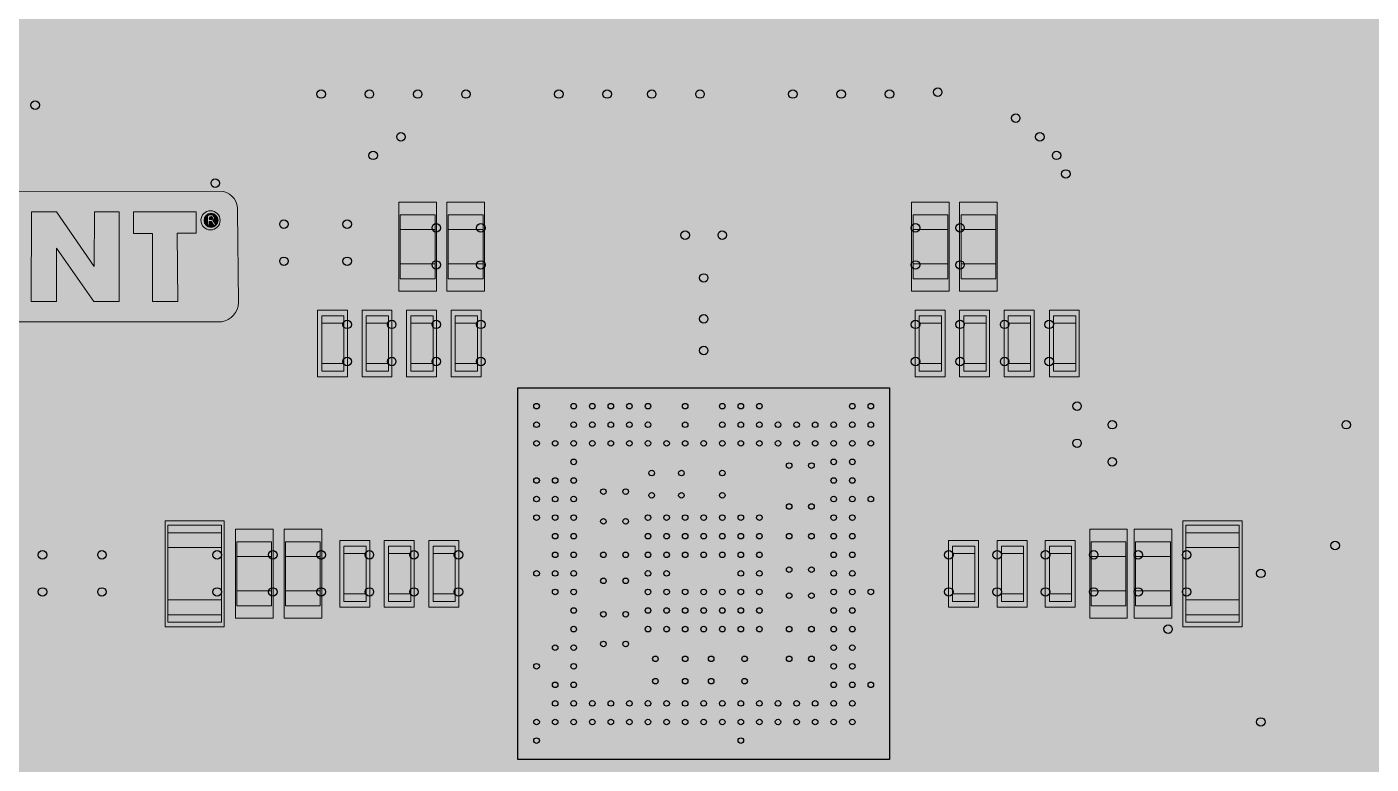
# Model space of a CAD drawing. Header units: metres. Extents: x 18 to 154, y 17 to 109.
# Drawn here: x 68.18 to 104.37, y 62.27 to 82.11 of the extents above; entities that cross this region are included whole.
import ezdxf

# ---------------------------------------------------------------- set-up
doc = ezdxf.new("R2010")
doc.units = ezdxf.units.M
doc.layers.add('7-SEG', color=253, linetype='Continuous', lineweight=0)
doc.layers.add('CAPACITOR', color=43, linetype='Continuous', lineweight=0)
for name, color, linetype, lineweight, true_color in [('ANNOTATION', 7, 'Continuous', 30, 0xffffff), ('ANNOTATION OUTLINE', 7, 'Continuous', 0, 0xffffff), ('METAL', 7, 'Continuous', 0, 0xc1c6c8)]:
    doc.layers.add(name, color=color, linetype=linetype, lineweight=lineweight, true_color=true_color)
doc.layers.add('PCB', color=7, linetype='Continuous', true_color=0x1d428a)
doc.layers.add('Switches', color=250, linetype='Continuous')
doc.layers.add('ViaHoleLayer', color=16, linetype='Continuous')
picture_1 = doc.add_image_def('image1.jpg', size_in_pixel=(1023, 701))

# ---------------------------------------------------------------- blocks, each defined once
blk = doc.blocks.new('DIGILENT LOGO')
at = {"layer": 'ANNOTATION OUTLINE'}
h = blk.add_hatch(color=256, dxfattribs=at)
h.dxf.hatch_style = 1
edge = h.paths.add_edge_path()
edge.add_arc((2.267000933304683, 1.642024280513947), 1.651442177514019, 184.9703482785844, 238.278131170927, ccw=False)
edge.add_line((0.6217687241131244, 1.498943032577998), (4.64803657120143, 8.455433788869286))
edge.add_arc((5.332796668138267, 4.687475847852443), 3.829674063889619, 80.07840383694293, 100.30008958098819, ccw=False)
edge.add_line((5.992651039508125, 8.45987503725604), (10.00169257693494, 1.424108724312816))
edge.add_arc((8.447917704535492, 1.571454786723318), 1.560745724391961, 301.25958799399035, 354.5827826634615, ccw=False)
edge.add_line((9.257814122324149, 0.2372902508954127), (1.398678659201387, 0.2372902508954127))
edge = h.paths.add_edge_path(flags=16)
edge.add_line((5.342020007430165, 5.597058199273945), (4.838152403476784, 6.461863854749367))
edge.add_line((4.838152403476784, 6.461863854749367), (1.44144247503084, 0.6808796062847478))
edge.add_line((1.44144247503084, 0.6808796062847478), (1.352248856140328, 0.6252176600733321))
edge.add_arc((2.267000933304688, 1.642024280513949), 1.367723314873436, 188.5631271788073, 228.0244292674331, ccw=False)
edge.add_line((0.9145244370716057, 1.438371651791741), (4.747526241721175, 8.060941891915078))
edge.add_line((4.747526241721175, 8.060941891915078), (4.885356094392705, 8.040853455219803))
edge.add_line((4.885356094392705, 8.040853455219803), (8.056940836326817, 2.389430992323469))
edge.add_line((8.056940836326817, 2.389430992323469), (7.201786272013813, 2.396682905961953))
edge.add_line((7.201786272013813, 2.396682905961953), (5.342020007430165, 5.597058199273945))
edge = h.paths.add_edge_path(flags=16)
edge.add_arc((5.332796668138212, 4.687475847852458), 3.545955201249019, 82.20369358182529, 93.07570517608269, ccw=False)
edge.add_line((5.813811531475125, 8.200654321900416), (9.600812341869755, 1.538991219759211))
edge.add_line((9.600812341869755, 1.538991219759211), (3.268843561409547, 1.538991219759211))
edge.add_line((3.268843561409547, 1.538991219759211), (3.132579555556617, 1.647906892527899))
edge.add_line((3.132579555556617, 1.647906892527899), (3.553890606902655, 2.265883723590932))
edge.add_line((3.553890606902655, 2.265883723590932), (7.286931957707012, 2.250160112203446))
edge.add_line((7.286931957707012, 2.250160112203446), (8.202020131317227, 2.250160112203446))
edge.add_line((8.202020131317227, 2.250160112203446), (8.253859886411306, 2.399634838471115))
edge.add_line((8.253859886411306, 2.399634838471115), (5.037925393769342, 8.040853455219803))
edge.add_line((5.037925393769342, 8.040853455219803), (5.14253700940818, 8.228323140736592))
edge = h.paths.add_edge_path(flags=16)
edge.add_line((5.203182730678492, 5.362086293674437), (2.969541759798972, 1.581812813581223))
edge.add_line((2.969541759798972, 1.581812813581223), (2.960341650715804, 1.365930133898914))
edge.add_line((2.960341650715804, 1.365930133898914), (9.708297497580418, 1.365930133898914))
edge.add_arc((8.447917704535485, 1.571454786723324), 1.277026861751382, 304.6569725447434, 350.7385409052803, ccw=False)
edge.add_line((9.174114298659028, 0.5210091135360102), (1.684007622735976, 0.5210091135360102))
edge.add_line((1.684007622735976, 0.5210091135360102), (1.616628650397274, 0.6337332692089603))
edge.add_line((1.616628650397274, 0.6337332692089603), (4.817938994203701, 6.192452768489602))
edge.add_line((4.817938994203701, 6.192452768489602), (5.195262086586467, 5.673835522910395))
edge.add_line((5.195262086586467, 5.673835522910395), (5.203182730678492, 5.362086293674437))
h = blk.add_hatch(color=256, dxfattribs=at)
h.dxf.hatch_style = 1
edge = h.paths.add_edge_path()
edge.add_line((0.8884056033984464, 1.959631952560329), (0.5363508533692993, 1.959660399737686))
edge.add_arc((0.6018794999384031, 2.657022792853669), 0.7004343729812446, 188.2681269250594, 264.6318833641329, ccw=False)
edge.add_line((-0.0912745160611621, 2.556296326831557), (-0.0912745160611621, 6.650816291260639))
edge.add_arc((0.6461086070718218, 6.551516904873322), 0.744039137692535, 100.66381394340112, 172.3304274044686, ccw=False)
edge.add_line((0.508427145463088, 7.282706383426955), (3.969287067845656, 7.282706383426955))
edge.add_line((3.969287067845656, 7.282706383426955), (0.8884056033984464, 1.959631952560329))
h = blk.add_hatch(color=256, dxfattribs=at)
h.dxf.hatch_style = 1
edge = h.paths.add_edge_path()
edge.add_line((6.663412093790981, 7.282706383426955), (36.09107123347087, 7.296375955830513))
edge.add_arc((35.9017484872202, 6.545066760250647), 0.774795850279777, -4.114547766048986, 75.85647072811992, ccw=False)
edge.add_line((36.67454737644368, 6.489474616689677), (36.70674987644804, 2.745768867785728))
edge.add_arc((35.90265496484452, 2.754607236912068), 0.8041434844824017, 278.316603294588, 359.37024740630227, ccw=False)
edge.add_line((36.01896864411253, 1.958920193124982), (9.696952297369947, 1.958920193124982))
edge.add_line((9.696952297369947, 1.958920193124982), (6.663412093790981, 7.282706383426955))
edge = h.paths.add_edge_path(flags=16)
edge.add_line((9.96394622534001, 6.45614195210419), (9.96394622534001, 2.792413191008109))
edge.add_line((9.96394622534001, 2.792413191008109), (11.53472893253968, 2.792413191008109))
edge.add_arc((11.47943940622384, 4.496372209466908), 1.704855791058969, 271.858463387318, 352.5915953903518)
edge.add_line((13.17006350257964, 4.276546293959996), (13.17006350257964, 4.814275493374907))
edge.add_arc((11.49498033406834, 4.773301544136489), 1.67558422227772, 1.401223742902573, 95.27029942693238)
edge.add_line((11.34107051973422, 6.441802144974758), (9.96394622534001, 6.45614195210419))
h.paths.add_polyline_path([(14.02165045301388, 6.459150266352253), (15.03591623174646, 6.459150266352253), (15.03591623174646, 2.782958596767912), (13.99975941832406, 2.782958596767912)], flags=16)
edge = h.paths.add_edge_path(flags=16)
edge.add_line((17.67017082681139, 4.906205838071969), (19.5693670672091, 4.906205838071969))
edge.add_line((19.5693670672091, 4.906205838071969), (19.5693670672091, 4.503789724077933))
edge.add_arc((17.95486549893603, 4.353728578690131), 1.621460348362334, -90.69600125188072, 5.31014601468388, ccw=False)
edge.add_arc((17.66578349413194, 4.514061951704431), 1.801924321278994, 205.2461123456324, 278.59789058328295, ccw=False)
edge.add_arc((17.90650918447243, 4.615168756168027), 2.062810198498704, 151.279755873664, 204.9344190527549, ccw=False)
edge.add_arc((17.62393697871708, 4.76609999088842), 1.742476896678172, 96.75900342590393, 151.1672262827484, ccw=False)
edge.add_arc((17.74133722953952, 4.580482600521963), 1.942932601233001, 34.54278003722311, 99.55388256113469, ccw=False)
edge.add_line((19.34173673971293, 5.682166993064016), (18.48449274599591, 5.279750879069979))
edge.add_arc((17.72798961542866, 4.849588704615157), 0.8702508160810597, 29.62338976938962, 116.2505175753016)
edge.add_arc((17.73956010033229, 4.826126616543975), 0.8964108179458372, 116.2505175753014, 159.0123877482521)
edge.add_arc((18.37999613395799, 4.580445113358995), 1.58235375593226, 159.0123877482521, 196.7437643077882)
edge.add_arc((17.74035888869702, 4.388012070137629), 0.9143969596883147, 196.7437643077882, 265.8766782238159)
edge.add_arc((17.74036550981787, 4.388103915296448), 0.9144890431962845, 265.8766782238157, 345.7148515751869)
edge.add_line((18.62657829866009, 4.16245573112792), (17.66987568900652, 4.157721273149605))
edge.add_line((17.66987568900652, 4.157721273149605), (17.67017082681139, 4.906205838071969))
h.paths.add_polyline_path([(20.40099620618196, 6.459150266352253), (21.41526198491454, 6.459150266352253), (21.41526198491454, 2.782958596767912), (20.37910517149214, 2.782958596767912)], flags=16)
h.paths.add_polyline_path([(22.36385748386272, 6.459150266352253), (23.3781232625953, 6.459150266352253), (23.3781232625953, 3.655197868088749), (24.58246202405473, 3.655197868088749), (24.58293791611334, 2.782958596767912), (22.3419664491729, 2.782958596767912)], flags=16)
h.paths.add_polyline_path([(25.17434323982309, 6.459150266352253), (26.18860901855567, 6.459150266352253), (27.42528866999498, 6.459150266352253), (27.42528866999498, 5.647125521562884), (26.1789909152609, 5.647125521562884), (26.17687128920818, 5.002234455023086), (27.3446468542935, 5.002234455023086), (27.3446468542935, 4.24009074139417), (26.18860901855567, 4.225434348951694), (26.18860901855567, 3.609856821071503), (27.39596411662308, 3.609856821071503), (27.40329596103732, 2.782958596767912), (25.15245220513327, 2.782958596767912)], flags=16)
h.paths.add_polyline_path([(30.78790523948612, 2.782958596767912), (29.24826310105038, 4.965581413523978), (29.24826310105038, 2.782958596767912), (28.21210628762799, 2.782958596767912), (28.2339973223178, 6.459150266352253), (29.24826310105038, 6.459150266352253), (30.79643407899866, 4.215218387658354), (30.80979627417594, 6.459150266352253), (31.82406205290852, 6.459150266352253), (31.82406205290852, 2.782958596767912)], flags=16)
h.paths.add_polyline_path([(33.21201324466904, 6.459150266352253), (34.22627902340162, 6.459150266352253), (34.9697226808679, 6.459150266352253), (34.9697226808679, 5.585608472600825), (34.19169565096206, 5.585608472600825), (34.22627902340162, 2.782958596767912), (33.19012220997922, 2.782958596767912), (33.19012220997922, 5.578507916295052), (32.41425575826167, 5.578507916295052), (32.41425575826167, 6.455299985926558)], flags=16)
edge = h.paths.add_edge_path(flags=16)
edge.add_arc((35.56514555029378, 6.110997628779955), 0.3917468687555766, 0, 360)
h = blk.add_hatch(color=256, dxfattribs=at)
h.dxf.hatch_style = 1
edge = h.paths.add_edge_path()
edge.add_arc((35.58429985261193, 6.110997628779955), 0.2875354989717726, 0, 360)
h.paths.add_polyline_path([(35.43894236552785, 5.893873622059459), (35.43517618119574, 6.291071354810924), (35.49543795479656, 6.332485236397929), (35.59336439600463, 6.332485236397929), (35.66115853826989, 6.319308503406319), (35.6950556094024, 6.272246589080737), (35.72330411010796, 6.230832707493732), (35.72142031187047, 6.174359164077487), (35.69693940763989, 6.140474736517945), (35.67057470517159, 6.121650724562187), (35.67396871111745, 6.090813397049686), (35.6862835229401, 6.061937978752553), (35.71308156486691, 6.029510980555912), (35.73564820444182, 5.995674132358587), (35.772267330712, 5.944699886511557), (35.71765412753837, 5.886343414257567), (35.67475323514498, 5.935952332803708), (35.64852692265242, 5.981236092954759), (35.61596150199796, 6.065177181145941), (35.50489541765239, 6.063021360762605), (35.49920413912866, 5.867519402301809)], flags=16)
h = blk.add_hatch(color=256, dxfattribs=at)
h.dxf.hatch_style = 1
h.paths.add_polyline_path([(35.52683976994297, 6.139715685541319), (35.61753039243411, 6.133769158078849), (35.65612283773419, 6.187579615993172), (35.6389893114864, 6.232677947603747), (35.60823990622418, 6.264161603206503), (35.53641692110193, 6.254588666361201), (35.51381557868069, 6.196927928021182)])
h = blk.add_hatch(color=256, dxfattribs=at)
h.dxf.hatch_style = 1
edge = h.paths.add_edge_path()
edge.add_line((10.9466068403907, 5.632353950959299), (10.9466068403907, 3.607667859764547))
edge.add_line((10.9466068403907, 3.607667859764547), (11.51937354728167, 3.607667859764547))
edge.add_arc((11.3056840492754, 4.477558380939128), 0.8957525999892796, 283.8014841556272, 351.0292817358588)
edge.add_line((12.19047994626897, 4.337883970072625), (12.19047994626897, 4.802659535747651))
edge.add_arc((11.32833468190978, 4.764731047148589), 0.8629791579779771, 2.5189977499528, 86.48266348352263)
edge.add_line((11.38127892932074, 5.626084594636765), (10.9466068403907, 5.632353950959299))
h = blk.add_hatch(color=256, dxfattribs=at)
h.dxf.hatch_style = 1
h.paths.add_polyline_path([(5.334607082156936, 4.920925656390452), (6.685477816078546, 2.59628228392404), (3.914661318107242, 2.59628228392404)])
for points in [[(1.398678659201387, 0.2372902508954127, -0.2368866098304316), (0.6217687241131244, 1.498943032577998), (4.64803657120143, 8.455433788869286, -0.08846343672493706), (5.992651039508125, 8.45987503725604), (10.00169257693494, 1.424108724312816, -0.2369576310843121), (9.257814122324149, 0.2372902508954127)], [(5.342020007430165, 5.597058199273945), (4.838152403476784, 6.461863854749367), (1.44144247503084, 0.6808796062847478), (1.352248856140328, 0.6252176600733321, -0.1739043869743648), (0.9145244370716057, 1.438371651791741), (4.747526241721175, 8.060941891915078), (4.885356094392705, 8.040853455219803), (8.056940836326817, 2.389430992323469), (7.201786272013813, 2.396682905961953)], [(5.14253700940818, 8.228323140736592, -0.04747371619685629), (5.813811531475125, 8.200654321900416), (9.600812341869755, 1.538991219759211), (3.268843561409547, 1.538991219759211), (3.132579555556617, 1.647906892527899), (3.553890606902655, 2.265883723590932), (7.286931957707012, 2.250160112203446), (8.202020131317227, 2.250160112203446), (8.253859886411306, 2.399634838471115), (5.037925393769342, 8.040853455219803)], [(0.8884056033984464, 1.959631952560329), (0.5363508533692993, 1.959660399737686, -0.3461039517224886), (-0.0912745160611621, 2.556296326831557), (-0.0912745160611621, 6.650816291260639, -0.3233122077495676), (0.508427145463088, 7.282706383426955), (3.969287067845656, 7.282706383426955)], [(6.663412093790981, 7.282706383426955), (36.09107123347087, 7.296375955830513, -0.3638270330507313), (36.67454737644368, 6.489474616689677), (36.70674987644804, 2.745768867785728, -0.3691854235063751), (36.01896864411253, 1.958920193124982), (9.696952297369947, 1.958920193124982)], [(5.203182730678492, 5.362086293674437), (2.969541759798972, 1.581812813581223), (2.960341650715804, 1.365930133898914), (9.708297497580418, 1.365930133898914, -0.2038229674821827), (9.174114298659028, 0.5210091135360102), (1.684007622735976, 0.5210091135360102), (1.616628650397274, 0.6337332692089603), (4.817938994203701, 6.192452768489602), (5.195262086586467, 5.673835522910395)], [(17.67017082681139, 4.906205838071969), (19.5693670672091, 4.906205838071969), (19.5693670672091, 4.503789724077933, -0.4452608251909568), (17.93516927196754, 2.732387861889833, -0.3314532328047888), (16.03597161942741, 3.745527949405982, -0.2384856684607531), (16.09747325423689, 5.606417926733684, -0.2419634401961635), (17.41885886779994, 6.496466629459519, -0.2915259798641293), (19.34173673971293, 5.682166993064016), (18.48449274599591, 5.279750879069979, 0.3970748443493998), (17.34308047123625, 5.63008946285106, 0.1887796542634479), (16.90261907076263, 5.14719057832292, 0.1661379312412127), (16.86472987248078, 4.12458157485014, 0.3111442301701771), (17.67461060316703, 3.475981937501047, 0.3631707972447791), (18.62657829866009, 4.16245573112792), (17.66987568900652, 4.157721273149605)], [(10.9466068403907, 5.632353950959299), (10.9466068403907, 3.607667859764547), (11.51937354728167, 3.607667859764547, 0.3020501511363886), (12.19047994626897, 4.337883970072625), (12.19047994626897, 4.802659535747651, 0.3836821471090042), (11.38127892932074, 5.626084594636765)]]:
    blk.add_lwpolyline(points, format="xyb", close=True, dxfattribs=at)
blk.add_lwpolyline([(9.96394622534001, 6.45614195210419), (9.96394622534001, 2.792413191008109), (11.53472893253968, 2.792413191008109, 0.3675971323221257), (13.17006350257964, 4.276546293959996), (13.17006350257964, 4.814275493374907, 0.4341332740667426), (11.34107051973422, 6.441802144974758), (9.96394622534001, 6.45614195210419, -0.04602449473477058)], format="xyb", dxfattribs=at)
for points in [[(14.02165045301388, 6.459150266352253), (15.03591623174646, 6.459150266352253), (15.03591623174646, 2.782958596767912), (13.99975941832406, 2.782958596767912)], [(20.40099620618196, 6.459150266352253), (21.41526198491454, 6.459150266352253), (21.41526198491454, 2.782958596767912), (20.37910517149214, 2.782958596767912)], [(22.36385748386272, 6.459150266352253), (23.3781232625953, 6.459150266352253), (23.3781232625953, 3.655197868088749), (24.58246202405473, 3.655197868088749), (24.58293791611334, 2.782958596767912), (22.3419664491729, 2.782958596767912)], [(25.17434323982309, 6.459150266352253), (26.18860901855567, 6.459150266352253), (27.42528866999498, 6.459150266352253), (27.42528866999498, 5.647125521562884), (26.1789909152609, 5.647125521562884), (26.17687128920818, 5.002234455023086), (27.3446468542935, 5.002234455023086), (27.3446468542935, 4.24009074139417), (26.18860901855567, 4.225434348951694), (26.18860901855567, 3.609856821071503), (27.39596411662308, 3.609856821071503), (27.40329596103732, 2.782958596767912), (25.15245220513327, 2.782958596767912)], [(30.78790523948612, 2.782958596767912), (29.24826310105038, 4.965581413523978), (29.24826310105038, 2.782958596767912), (28.21210628762799, 2.782958596767912), (28.2339973223178, 6.459150266352253), (29.24826310105038, 6.459150266352253), (30.79643407899866, 4.215218387658354), (30.80979627417594, 6.459150266352253), (31.82406205290852, 6.459150266352253), (31.82406205290852, 2.782958596767912)], [(33.21201324466904, 6.459150266352253), (34.22627902340162, 6.459150266352253), (34.9697226808679, 6.459150266352253), (34.9697226808679, 5.585608472600825), (34.19169565096206, 5.585608472600825), (34.22627902340162, 2.782958596767912), (33.19012220997922, 2.782958596767912), (33.19012220997922, 5.578507916295052), (32.41425575826167, 5.578507916295052), (32.41425575826167, 6.455299985926558)], [(35.43894236552785, 5.893873622059459), (35.43517618119574, 6.291071354810924), (35.49543795479656, 6.332485236397929), (35.59336439600463, 6.332485236397929), (35.66115853826989, 6.319308503406319), (35.6950556094024, 6.272246589080737), (35.72330411010796, 6.230832707493732), (35.72142031187047, 6.174359164077487), (35.69693940763989, 6.140474736517945), (35.67057470517159, 6.121650724562187), (35.67396871111745, 6.090813397049686), (35.6862835229401, 6.061937978752553), (35.71308156486691, 6.029510980555912), (35.73564820444182, 5.995674132358587), (35.772267330712, 5.944699886511557), (35.71765412753837, 5.886343414257567), (35.67475323514498, 5.935952332803708), (35.64852692265242, 5.981236092954759), (35.61596150199796, 6.065177181145941), (35.50489541765239, 6.063021360762605), (35.49920413912866, 5.867519402301809)], [(35.52683976994297, 6.139715685541319), (35.61753039243411, 6.133769158078849), (35.65612283773419, 6.187579615993172), (35.6389893114864, 6.232677947603747), (35.60823990622418, 6.264161603206503), (35.53641692110193, 6.254588666361201), (35.51381557868069, 6.196927928021182)], [(3.91466131810725, 2.59628228392404), (5.334607082156936, 4.920925656390452), (6.685477816078546, 2.59628228392404)], [(5.334607082156936, 4.920925656390452), (6.685477816078546, 2.59628228392404), (3.914661318107242, 2.59628228392404)]]:
    blk.add_lwpolyline(points, close=True, dxfattribs=at)
for centre, radius in [((35.56514555029378, 6.110997628779955), 0.3917468687555766), ((35.58429985261193, 6.110997628779955), 0.2875354989717726)]:
    blk.add_circle(centre, radius, dxfattribs=at)
blk = doc.blocks.new('CAP_LARGE')
at = {"layer": 'CAPACITOR'}
h = blk.add_hatch(color=256, dxfattribs=at)
h.dxf.hatch_style = 1
h.paths.add_polyline_path([(-0.7210141944831321, 1.104978271869371), (0.7210141944831321, 1.104978271869371), (0.7210141944831321, -1.104978271869385), (-0.7210141944831321, -1.104978271869385)])
at = {"layer": 'METAL'}
h = blk.add_hatch(color=256, dxfattribs=at)
h.dxf.hatch_style = 1
h.paths.add_polyline_path([(-0.7959641621789473, 1.42331898923409), (0.7959641621789473, 1.42331898923409), (0.7959641621789473, -1.423318989234104), (-0.7959641621789473, -1.423318989234104)])
h = blk.add_hatch(color=256, dxfattribs=at)
h.dxf.hatch_style = 1
h.paths.add_polyline_path([(-0.7210141944831321, 0.7049782718693649), (-0.7210141944831321, 1.304978271869373), (0.7210141944831321, 1.304978271869373), (0.7210141944831321, 0.7049782718693649)])
h = blk.add_hatch(color=256, dxfattribs=at)
h.dxf.hatch_style = 1
h.paths.add_polyline_path([(-0.7210141944831321, -1.304978271869388), (-0.7210141944831321, -0.7049782718693791), (0.7210141944831321, -0.7049782718693791), (0.7210141944831321, -1.304978271869388)])
at = {"layer": '7-SEG'}
for points in [[(-0.7210141944831321, 0.7049782718693649), (-0.7210141944831321, 1.304978271869373), (0.7210141944831321, 1.304978271869373), (0.7210141944831321, 0.7049782718693649)], [(-0.7210141944831321, -1.304978271869388), (-0.7210141944831321, -0.7049782718693791), (0.7210141944831321, -0.7049782718693791), (0.7210141944831321, -1.304978271869388)]]:
    blk.add_lwpolyline(points, close=True, dxfattribs=at)
at = {"layer": 'CAPACITOR'}
blk.add_lwpolyline([(-0.7210141944831321, 1.104978271869371), (0.7210141944831321, 1.104978271869371), (0.7210141944831321, -1.104978271869385), (-0.7210141944831321, -1.104978271869385), (-0.7210141944831321, 1.104978271869371)], dxfattribs=at)
at = {"layer": 'METAL'}
blk.add_lwpolyline([(-0.7959641621789473, 1.42331898923409), (0.7959641621789473, 1.42331898923409), (0.7959641621789473, -1.423318989234104), (-0.7959641621789473, -1.423318989234104)], close=True, dxfattribs=at)
blk = doc.blocks.new('CAP_MED')
at = {"layer": 'CAPACITOR'}
h = blk.add_hatch(color=256, dxfattribs=at)
h.dxf.hatch_style = 1
h.paths.add_polyline_path([(-0.4681844683727832, 0.861475153433318), (0.4681844683727832, 0.861475153433318), (0.4681844683727832, -0.8614751534333323), (-0.4681844683727832, -0.8614751534333323)])
at = {"layer": 'METAL'}
h = blk.add_hatch(color=256, dxfattribs=at)
h.dxf.hatch_style = 1
h.paths.add_polyline_path([(-0.5056032678371167, 1.198581454913779), (0.505715636604279, 1.198581454913779), (0.505715636604279, -1.198581454913779), (-0.5056032678371167, -1.198581454913779)])
h = blk.add_hatch(color=256, dxfattribs=at)
h.dxf.hatch_style = 1
h.paths.add_polyline_path([(-0.4681844683727832, 0.4614751534333124), (-0.4681844683727832, 0.861475153433318), (0.4681844683727832, 0.861475153433318), (0.4681844683727832, 0.4614751534333124)])
h = blk.add_hatch(color=256, dxfattribs=at)
h.dxf.hatch_style = 1
h.paths.add_polyline_path([(-0.4681844683727832, -0.8614751534333323), (-0.4681844683727832, -0.4614751534333266), (0.4681844683727832, -0.4614751534333266), (0.4681844683727832, -0.8614751534333323)])
at = {"layer": '7-SEG'}
for points in [[(-0.4681844683727832, 0.4614751534333124), (-0.4681844683727832, 0.861475153433318), (0.4681844683727832, 0.861475153433318), (0.4681844683727832, 0.4614751534333124)], [(-0.4681844683727832, -0.8614751534333323), (-0.4681844683727832, -0.4614751534333266), (0.4681844683727832, -0.4614751534333266), (0.4681844683727832, -0.8614751534333323)]]:
    blk.add_lwpolyline(points, close=True, dxfattribs=at)
at = {"layer": 'CAPACITOR'}
blk.add_lwpolyline([(-0.4681844683727832, 0.861475153433318), (0.4681844683727832, 0.861475153433318), (0.4681844683727832, -0.8614751534333323), (-0.4681844683727832, -0.8614751534333323), (-0.4681844683727832, 0.861475153433318)], dxfattribs=at)
at = {"layer": 'METAL'}
blk.add_lwpolyline([(-0.5056032678371167, 1.198581454913779), (0.505715636604279, 1.198581454913779), (0.505715636604279, -1.198581454913779), (-0.5056032678371167, -1.198581454913779)], close=True, dxfattribs=at)
blk = doc.blocks.new('CAP_SMALL')
at = {"layer": 'CAPACITOR'}
h = blk.add_hatch(color=256, dxfattribs=at)
h.dxf.hatch_style = 1
h.paths.add_polyline_path([(-0.2903047099582494, 0.5430782516850172), (0.3090702940740044, 0.5430782516850172), (0.3090702940740044, -0.5431906204521937), (-0.2903047099582494, -0.5431906204521937)])
at = {"layer": 'METAL'}
h = blk.add_hatch(color=256, dxfattribs=at)
h.dxf.hatch_style = 1
h.paths.add_polyline_path([(-0.4026734771184124, 0.8989501372812327), (0.4026734771184124, 0.8989501372812327), (0.4026734771184124, -0.8989501372812327), (-0.4026734771184124, -0.8989501372812327)])
h = blk.add_hatch(color=256, dxfattribs=at)
h.dxf.hatch_style = 1
h.paths.add_polyline_path([(-0.2903047099582494, 0.5430782516850172), (-0.2903047099582494, 0.7430782516850201), (0.3090702940740044, 0.7430782516850201), (0.3090702940740044, 0.5430782516850172)])
h = blk.add_hatch(color=256, dxfattribs=at)
h.dxf.hatch_style = 1
h.paths.add_polyline_path([(-0.2903047099582494, 0.5430782516850172), (0.3090702940740044, 0.5430782516850172), (0.3090702940740044, -0.5431906204521937), (-0.2903047099582494, -0.5431906204521937)])
h = blk.add_hatch(color=256, dxfattribs=at)
h.dxf.hatch_style = 1
h.paths.add_polyline_path([(-0.2903047099582494, -0.7431906204521965), (-0.2903047099582494, -0.5431906204521937), (0.3090702940740044, -0.5431906204521937), (0.3090702940740044, -0.7431906204521965)])
at = {"layer": '7-SEG'}
for points in [[(-0.2903047099582494, 0.5430782516850172), (-0.2903047099582494, 0.7430782516850201), (0.3090702940740044, 0.7430782516850201), (0.3090702940740044, 0.5430782516850172)], [(-0.2903047099582494, -0.7431906204521965), (-0.2903047099582494, -0.5431906204521937), (0.3090702940740044, -0.5431906204521937), (0.3090702940740044, -0.7431906204521965)]]:
    blk.add_lwpolyline(points, close=True, dxfattribs=at)
at = {"layer": 'CAPACITOR'}
blk.add_lwpolyline([(-0.2903047099582494, 0.5430782516850172), (0.3090702940740044, 0.5430782516850172), (0.3090702940740044, -0.5431906204521937), (-0.2903047099582494, -0.5431906204521937), (-0.2903047099582494, 0.5430782516850172)], dxfattribs=at)
at = {"layer": 'METAL'}
blk.add_lwpolyline([(-0.4026734771184124, 0.8989501372812327), (0.4026734771184124, 0.8989501372812327), (0.4026734771184124, -0.8989501372812327), (-0.4026734771184124, -0.8989501372812327)], close=True, dxfattribs=at)
blk.add_lwpolyline([(-0.4026734771184124, 0.8989501372812327), (0.4026734771184124, 0.8989501372812327), (0.4026734771184124, -0.8989501372812327), (-0.4026734771184124, -0.8989501372812327)], close=True, dxfattribs=at)

msp = doc.modelspace()

# ---------------------------------------------------------------- hatches: boundary and pattern name
at = {"layer": 'PCB'}
h = msp.add_hatch(color=256, dxfattribs=at)
h.dxf.hatch_style = 1
h.paths.add_polyline_path([(25.4, 96.52), (147.32, 96.52), (147.32, 25.4), (25.4, 25.4)])
edge = h.paths.add_edge_path(flags=16)
edge.add_arc((29.21, 92.71), 1.828799999999999, 0, 360)
edge = h.paths.add_edge_path(flags=16)
edge.add_arc((29.21, 29.21), 1.828799999999999, 0, 360)
edge = h.paths.add_edge_path(flags=16)
edge.add_arc((143.51, 29.21), 1.828799999999994, 0, 360)
edge = h.paths.add_edge_path(flags=16)
edge.add_arc((143.51, 92.71), 1.828800000000002, 0, 360)
at = {"layer": 'Switches'}
h = msp.add_hatch(color=256, dxfattribs=at)
h.dxf.hatch_style = 1
h.paths.add_polyline_path([(81.39706484522105, 72.38891025706019), (91.39788512247478, 72.38891025706019), (91.39788512247478, 62.38808997980647), (81.39706484522105, 62.38808997980647)])

# ---------------------------------------------------------------- linework, layer by layer
msp.add_lwpolyline([(81.39706484522105, 72.38891025706019), (91.39788512247478, 72.38891025706019), (91.39788512247478, 62.38808997980647), (81.39706484522105, 62.38808997980647)], close=True, dxfattribs=at)
at = {"layer": 'ViaHoleLayer'}
for centre, radius in [((76.1000002, 80.29999941999998), 0.1143), ((77.40000013999997, 80.29999941999998), 0.1143), ((78.70000008, 80.29999941999998), 0.1143), ((80.00000001999999, 80.29999941999998), 0.1143), ((82.5000001, 80.29999941999998), 0.1143), ((83.80000004, 80.29999941999998), 0.1143), ((85.00000018, 80.29999941999998), 0.1143), ((86.30000011999998, 80.29999941999998), 0.1143), ((88.8000002, 80.29999941999998), 0.1143), ((90.10000014, 80.29999941999998), 0.1143), ((91.40000008, 80.29999941999998), 0.1143), ((92.70000002, 80.34999932), 0.1143), ((68.40000035999999, 80.00000001999999), 0.1143), ((94.8000009, 79.65000072), 0.1143), ((78.25000098, 79.14999918), 0.1143), ((95.4499996, 79.14999918), 0.1143), ((77.49999994, 78.65000017999998), 0.1143), ((95.90000124, 78.65000017999998), 0.1143), ((96.15000074, 78.15000118), 0.1143), ((73.25000082, 77.89999913999998), 0.1143), ((75.09999966, 76.7999988), 0.1143), ((76.7999988, 76.7999988), 0.1143), ((79.19999908, 76.69999899999998), 0.1143), ((80.39999922, 76.69999899999998), 0.1143), ((92.10000122, 76.69999899999998), 0.1143), ((93.29999882, 76.69999899999998), 0.1143), ((85.89999837999999, 76.49999940000001), 0.1143), ((86.89999892, 76.49999940000001), 0.1143), ((75.09999966, 75.80000079999998), 0.1143), ((76.7999988, 75.80000079999998), 0.1143), ((79.19999908, 75.700001), 0.1143), ((80.39999922, 75.700001), 0.1143), ((92.10000122, 75.700001), 0.1143), ((93.29999882, 75.700001), 0.1143), ((86.39999992, 75.34999916), 0.1143), ((76.7999988, 74.09999911999998), 0.1143), ((77.99999894, 74.09999911999998), 0.1143), ((79.19999908, 74.09999911999998), 0.1143), ((80.39999922, 74.09999911999998), 0.1143), ((86.39999992, 74.24999881999999), 0.1143), ((92.10000122, 74.09999911999998), 0.1143), ((93.29999882, 74.09999911999998), 0.1143), ((94.49999896, 74.09999911999998), 0.1143), ((95.69999909999999, 74.09999911999998), 0.1143), ((86.39999737999999, 73.40000051999998), 0.1143), ((76.7999988, 73.10000112), 0.1143), ((77.99999894, 73.10000112), 0.1143), ((79.19999908, 73.10000112), 0.1143), ((80.39999922, 73.10000112), 0.1143), ((92.10000122, 73.10000112), 0.1143), ((93.29999882, 73.10000112), 0.1143), ((94.49999896, 73.10000112), 0.1143), ((95.69999909999999, 73.10000112), 0.1143), ((81.89999875999997, 71.90000098), 0.07499985), ((82.89999929999998, 71.90000098), 0.07499985), ((83.39999830000001, 71.90000098), 0.07499985), ((83.8999973, 71.90000098), 0.07499985), ((84.39999884, 71.90000098), 0.07499985), ((84.89999784, 71.90000098), 0.07499985), ((85.89999837999999, 71.90000098), 0.07499985), ((86.89999892, 71.90000098), 0.07499985), ((87.40000045999999, 71.90000098), 0.07499985), ((87.89999945999998, 71.90000098), 0.07499985), ((90.39999954, 71.90000098), 0.07499985), ((90.89999854, 71.90000098), 0.07499985), ((96.45000014, 71.90000098), 0.1143), ((81.89999875999997, 71.40000197999998), 0.07499985), ((82.89999929999998, 71.40000197999998), 0.07499985), ((83.39999830000001, 71.40000197999998), 0.07499985), ((83.8999973, 71.40000197999998), 0.07499985), ((84.39999884, 71.40000197999998), 0.07499985), ((84.89999784, 71.40000197999998), 0.07499985), ((85.89999837999999, 71.40000197999998), 0.07499985), ((86.89999892, 71.40000197999998), 0.07499985), ((87.40000045999999, 71.40000197999998), 0.07499985), ((87.89999945999998, 71.40000197999998), 0.07499985), ((88.39999846, 71.40000197999998), 0.07499985), ((88.89999999999998, 71.40000197999998), 0.07499985), ((89.399999, 71.40000197999998), 0.07499985), ((89.899998, 71.40000197999998), 0.07499985), ((90.39999954, 71.40000197999998), 0.07499985), ((90.89999854, 71.40000197999998), 0.07499985), ((97.40000077999998, 71.39999944), 0.1143), ((103.70000088, 71.39999944), 0.1143), ((81.89999875999997, 70.90000044), 0.07499985), ((82.39999775999998, 70.90000044), 0.07499985), ((82.89999929999998, 70.90000044), 0.07499985), ((83.39999830000001, 70.90000044), 0.07499985), ((83.8999973, 70.90000044), 0.07499985), ((84.39999884, 70.90000044), 0.07499985), ((84.89999784, 70.90000044), 0.07499985), ((85.39999684, 70.90000044), 0.07499985), ((85.89999837999999, 70.90000044), 0.07499985), ((86.39999992, 70.90000044), 0.07499985), ((86.89999892, 70.90000044), 0.07499985), ((87.40000045999999, 70.90000044), 0.07499985), ((87.89999945999998, 70.90000044), 0.07499985), ((88.39999846, 70.90000044), 0.07499985), ((88.89999999999998, 70.90000044), 0.07499985), ((89.399999, 70.90000044), 0.07499985), ((89.899998, 70.90000044), 0.07499985), ((90.39999954, 70.90000044), 0.07499985), ((90.89999854, 70.90000044), 0.07499985), ((96.45000014, 70.90000044), 0.1143), ((82.89999929999998, 70.40000144), 0.07499985), ((88.70000040000001, 70.2999991), 0.07499985), ((89.29999919999999, 70.2999991), 0.07499985), ((89.899998, 70.40000144), 0.07499985), ((90.39999699999998, 70.40000144), 0.07499985), ((97.40000077999998, 70.3999989), 0.1143), ((81.89999875999997, 69.89999990000001), 0.07499985), ((82.39999775999998, 69.89999990000001), 0.07499985), ((82.89999929999998, 69.89999990000001), 0.07499985), ((85.00000018, 70.0999995), 0.07499985), ((85.80000111999998, 70.0999995), 0.07499985), ((86.89999892, 70.0999995), 0.07499985), ((89.899998, 69.90000244), 0.07499985), ((90.39999699999998, 69.90000244), 0.07499985), ((83.70000024, 69.60000050000001), 0.07499985), ((84.29999904, 69.60000050000001), 0.07499985), ((85.00000018, 69.5000007), 0.07499985), ((85.80000111999998, 69.5000007), 0.07499985), ((86.89999892, 69.5000007), 0.07499985), ((81.89999875999997, 69.40000090000001), 0.07499985), ((82.39999775999998, 69.40000090000001), 0.07499985), ((82.89999929999998, 69.40000090000001), 0.07499985), ((88.70000040000001, 69.19999876), 0.07499985), ((89.29999919999999, 69.19999876), 0.07499985), ((89.899998, 69.40000090000001), 0.07499985), ((90.39999699999998, 69.40000090000001), 0.07499985), ((90.89999854, 69.40000090000001), 0.07499985), ((81.89999875999997, 68.89999936), 0.07499985), ((82.39999775999998, 68.89999936), 0.07499985), ((82.89999929999998, 68.89999936), 0.07499985), ((83.70000024, 68.79999955999999), 0.07499985), ((84.29999904, 68.79999955999999), 0.07499985), ((84.89999784, 68.90000189999999), 0.07499985), ((85.39999938, 68.90000189999999), 0.07499985), ((85.89999837999999, 68.90000189999999), 0.07499985), ((86.39999992, 68.90000189999999), 0.07499985), ((86.89999892, 68.90000189999999), 0.07499985), ((87.39999791999998, 68.90000189999999), 0.07499985), ((87.89999945999998, 68.90000189999999), 0.07499985), ((89.899998, 68.90000189999999), 0.07499985), ((90.39999699999998, 68.90000189999999), 0.07499985), ((82.39999775999998, 68.40000035999999), 0.07499985), ((82.89999929999998, 68.40000035999999), 0.07499985), ((84.89999784, 68.40000035999999), 0.07499985), ((85.39999938, 68.40000035999999), 0.07499985), ((85.89999837999999, 68.40000035999999), 0.07499985), ((86.39999992, 68.40000035999999), 0.07499985), ((86.89999892, 68.40000035999999), 0.07499985), ((87.39999791999998, 68.40000035999999), 0.07499985), ((87.89999945999998, 68.40000035999999), 0.07499985), ((88.70000040000001, 68.40000035999999), 0.07499985), ((89.29999919999999, 68.40000035999999), 0.07499985), ((89.899998, 68.40000289999999), 0.07499985), ((90.39999699999998, 68.40000289999999), 0.07499985), ((103.40000148, 68.14999832), 0.1143), ((68.59999995999999, 67.89999882), 0.1143), ((70.20000184, 67.89999882), 0.1143), ((73.30000071999999, 67.89999882), 0.1143), ((74.80000025999998, 67.89999882), 0.1143), ((76.1000002, 67.89999882), 0.1143), ((77.40000013999997, 67.89999882), 0.1143), ((78.60000027999997, 67.89999882), 0.1143), ((79.80000042, 67.89999882), 0.1143), ((82.39999775999998, 67.90000136), 0.07499985), ((82.89999929999998, 67.90000136), 0.07499985), ((83.70000024, 67.89999882), 0.07499985), ((84.29999904, 67.89999882), 0.07499985), ((84.89999784, 67.90000136), 0.07499985), ((85.39999938, 67.90000136), 0.07499985), ((85.89999837999999, 67.90000136), 0.07499985), ((86.39999992, 67.90000136), 0.07499985), ((86.89999892, 67.90000136), 0.07499985), ((87.39999791999998, 67.90000136), 0.07499985), ((87.89999945999998, 67.90000136), 0.07499985), ((89.899998, 67.90000136), 0.07499985), ((90.39999699999998, 67.90000136), 0.07499985), ((92.99999942, 67.89999882), 0.1143), ((94.29999936, 67.89999882), 0.1143), ((95.59999930000001, 67.89999882), 0.1143), ((96.89999924, 67.89999882), 0.1143), ((98.09999938, 67.89999882), 0.1143), ((99.39999932, 67.89999882), 0.1143), ((81.89999875999997, 67.39999981999999), 0.07499985), ((82.39999775999998, 67.39999981999999), 0.07499985), ((82.89999929999998, 67.39999981999999), 0.07499985), ((84.89999784, 67.39999981999999), 0.07499985), ((85.39999938, 67.39999981999999), 0.07499985), ((87.39999791999998, 67.39999981999999), 0.07499985), ((87.89999945999998, 67.39999981999999), 0.07499985), ((88.70000040000001, 67.49999962), 0.07499985), ((89.29999919999999, 67.49999962), 0.07499985), ((89.899998, 67.39999981999999), 0.07499985), ((90.39999699999998, 67.39999981999999), 0.07499985), ((101.4000004, 67.39999981999999), 0.1143), ((68.59999995999999, 66.90000082), 0.1143), ((70.20000184, 66.90000082), 0.1143), ((73.30000071999999, 66.90000082), 0.1143), ((74.80000025999998, 66.90000082), 0.1143), ((76.1000002, 66.90000082), 0.1143), ((77.40000013999997, 66.90000082), 0.1143), ((78.60000027999997, 66.90000082), 0.1143), ((79.80000042, 66.90000082), 0.1143), ((82.39999775999998, 66.90000082), 0.07499985), ((82.89999929999998, 66.90000082), 0.07499985), ((83.70000024, 67.20000021999999), 0.07499985), ((84.29999904, 67.20000021999999), 0.07499985), ((84.89999784, 66.90000082), 0.07499985), ((85.39999938, 66.90000082), 0.07499985), ((85.89999837999999, 66.90000082), 0.07499985), ((86.39999992, 66.90000082), 0.07499985), ((86.89999892, 66.90000082), 0.07499985), ((87.39999791999998, 66.90000082), 0.07499985), ((87.89999945999998, 66.90000082), 0.07499985), ((89.899998, 66.90000082), 0.07499985), ((90.39999699999998, 66.90000082), 0.07499985), ((90.89999854, 66.90000082), 0.07499985), ((92.99999942, 66.90000082), 0.1143), ((94.29999936, 66.90000082), 0.1143), ((95.59999930000001, 66.90000082), 0.1143), ((96.89999924, 66.90000082), 0.1143), ((98.09999938, 66.90000082), 0.1143), ((99.39999932, 66.90000082), 0.1143), ((88.70000040000001, 66.80000102), 0.07499985), ((89.29999919999999, 66.80000102), 0.07499985), ((82.89999929999998, 66.40000182), 0.07499985), ((83.70000024, 66.29999948), 0.07499985), ((84.29999904, 66.29999948), 0.07499985), ((84.89999784, 66.40000182), 0.07499985), ((85.39999938, 66.40000182), 0.07499985), ((85.89999837999999, 66.40000182), 0.07499985), ((86.39999992, 66.40000182), 0.07499985), ((86.89999892, 66.40000182), 0.07499985), ((87.39999791999998, 66.40000182), 0.07499985), ((87.89999945999998, 66.40000182), 0.07499985), ((89.899998, 66.39999928), 0.07499985), ((90.39999699999998, 66.39999928), 0.07499985), ((82.89999929999998, 65.90000027999999), 0.07499985), ((84.89999784, 65.90000027999999), 0.07499985), ((85.39999938, 65.90000027999999), 0.07499985), ((85.89999837999999, 65.90000027999999), 0.07499985), ((86.39999992, 65.90000027999999), 0.07499985), ((86.89999892, 65.90000027999999), 0.07499985), ((87.39999791999998, 65.90000027999999), 0.07499985), ((87.89999945999998, 65.90000027999999), 0.07499985), ((88.70000040000001, 65.90000027999999), 0.07499985), ((89.29999919999999, 65.90000027999999), 0.07499985), ((89.899998, 65.90000027999999), 0.07499985), ((90.39999699999998, 65.90000027999999), 0.07499985), ((98.90000032, 65.90000027999999), 0.1143), ((83.70000024, 65.50000107999999), 0.07499985), ((84.29999904, 65.50000107999999), 0.07499985), ((82.39999775999998, 65.40000128), 0.07499985), ((82.89999929999998, 65.40000128), 0.07499985), ((85.09999997999998, 65.09999934), 0.07499985), ((85.90000092, 65.09999934), 0.07499985), ((86.59999952, 65.09999934), 0.07499985), ((87.50000026, 65.09999934), 0.07499985), ((88.70000040000001, 65.09999934), 0.07499985), ((89.29999919999999, 65.09999934), 0.07499985), ((89.899998, 65.40000128), 0.07499985), ((90.39999699999998, 65.40000128), 0.07499985), ((81.89999875999997, 64.90000228), 0.07499985), ((82.89999929999998, 64.90000228), 0.07499985), ((89.899998, 64.89999974), 0.07499985), ((90.39999699999998, 64.89999974), 0.07499985), ((82.39999775999998, 64.40000074), 0.07499985), ((82.89999929999998, 64.40000074), 0.07499985), ((85.09999997999998, 64.50000054), 0.07499985), ((85.90000092, 64.50000054), 0.07499985), ((86.59999952, 64.50000054), 0.07499985), ((87.50000026, 64.50000054), 0.07499985), ((89.899998, 64.40000074), 0.07499985), ((90.39999699999998, 64.40000074), 0.07499985), ((90.89999854, 64.40000074), 0.07499985), ((82.39999775999998, 63.90000174), 0.07499985), ((82.89999676000002, 63.90000174), 0.07499985), ((83.39999830000001, 63.90000174), 0.07499985), ((83.89999983999998, 63.90000174), 0.07499985), ((84.39999884, 63.90000174), 0.07499985), ((84.90000038, 63.90000174), 0.07499985), ((85.39999938, 63.90000174), 0.07499985), ((85.89999837999999, 63.90000174), 0.07499985), ((86.39999992, 63.90000174), 0.07499985), ((86.89999892, 63.90000174), 0.07499985), ((87.39999791999998, 63.90000174), 0.07499985), ((87.89999945999998, 63.90000174), 0.07499985), ((88.39999846, 63.90000174), 0.07499985), ((88.89999746, 63.90000174), 0.07499985), ((89.399999, 63.90000174), 0.07499985), ((89.899998, 63.90000174), 0.07499985), ((90.39999699999998, 63.90000174), 0.07499985), ((81.89999875999997, 63.40000019999999), 0.07499985), ((82.39999775999998, 63.40000274000001), 0.07499985), ((82.89999676000002, 63.40000274000001), 0.07499985), ((83.39999830000001, 63.40000274000001), 0.07499985), ((83.89999983999998, 63.40000274000001), 0.07499985), ((84.39999884, 63.40000274000001), 0.07499985), ((84.90000038, 63.40000274000001), 0.07499985), ((85.39999938, 63.40000274000001), 0.07499985), ((85.89999837999999, 63.40000274000001), 0.07499985), ((86.39999992, 63.40000274000001), 0.07499985), ((86.89999892, 63.40000274000001), 0.07499985), ((87.39999791999998, 63.40000274000001), 0.07499985), ((87.89999945999998, 63.40000274000001), 0.07499985), ((88.39999846, 63.40000274000001), 0.07499985), ((88.89999746, 63.40000274000001), 0.07499985), ((89.399999, 63.40000274000001), 0.07499985), ((89.899998, 63.40000019999999), 0.07499985), ((90.39999699999998, 63.40000019999999), 0.07499985), ((101.4000004, 63.40000019999999), 0.1143), ((81.89999875999997, 62.9000012), 0.07499985), ((87.39999791999998, 62.9000012), 0.07499985)]:
    msp.add_circle(centre, radius, dxfattribs=at)

# ---------------------------------------------------------------- block references
at = {"layer": '7-SEG'}
for name, p in [('CAP_MED', (78.70015824899377, 76.19073894077326)), ('CAP_MED', (79.99239907133556, 76.19073894077326)), ('CAP_MED', (92.50275102557698, 76.19073894077326)), ('CAP_MED', (93.79499184791877, 76.19073894077326)), ('CAP_SMALL', (76.40603749865207, 73.58743552759039)), ('CAP_SMALL', (77.60456276918228, 73.58743552759039)), ('CAP_SMALL', (78.80320040847964, 73.58743552759039)), ('CAP_SMALL', (80.001838047777, 73.58743552759039)), ('CAP_SMALL', (92.49342441790269, 73.58743552759039)), ('CAP_SMALL', (93.69206205720006, 73.58743552759039)), ('CAP_SMALL', (94.89069969649742, 73.58743552759039)), ('CAP_SMALL', (96.10799055114337, 73.58743552759039)), ('CAP_LARGE', (72.69775581359983, 67.38844393404975)), ('CAP_LARGE', (100.0970817853288, 67.38844393404975)), ('CAP_MED', (74.29901074563203, 67.38844393404975)), ('CAP_MED', (75.61001715208954, 67.38844393404975)), ('CAP_MED', (97.29718921399927, 67.38844393404975)), ('CAP_MED', (98.49571448452949, 67.38844393404975)), ('CAP_SMALL', (77.00530013391717, 67.38850011843333)), ('CAP_SMALL', (78.20393777321453, 67.38850011843333)), ('CAP_SMALL', (79.40246304374475, 67.38850011843333)), ('CAP_SMALL', (93.39237455518392, 67.38850011843333)), ('CAP_SMALL', (94.70338096164144, 67.38850011843333)), ('CAP_SMALL', (95.99562178398321, 67.38850011843333))]:
    msp.add_blockref(name, p, dxfattribs=at)
at = {"layer": 'ANNOTATION', "xscale": 0.6572642582169234, "yscale": 0.6572642582169234, "zscale": 0.6572642582169234}
msp.add_blockref('DIGILENT LOGO', (49.74748980306948, 72.8846866558752), dxfattribs=at)

# ---------------------------------------------------------------- pictures from other files: only their frames are drawn
image = msp.add_image(picture_1, insert=(18.50520595959503, 16.62910872619788), size_in_units=(135.14181747122487, 92.60451031019417))
image.dxf.flags = 7

doc.saveas('drawing.dxf')
